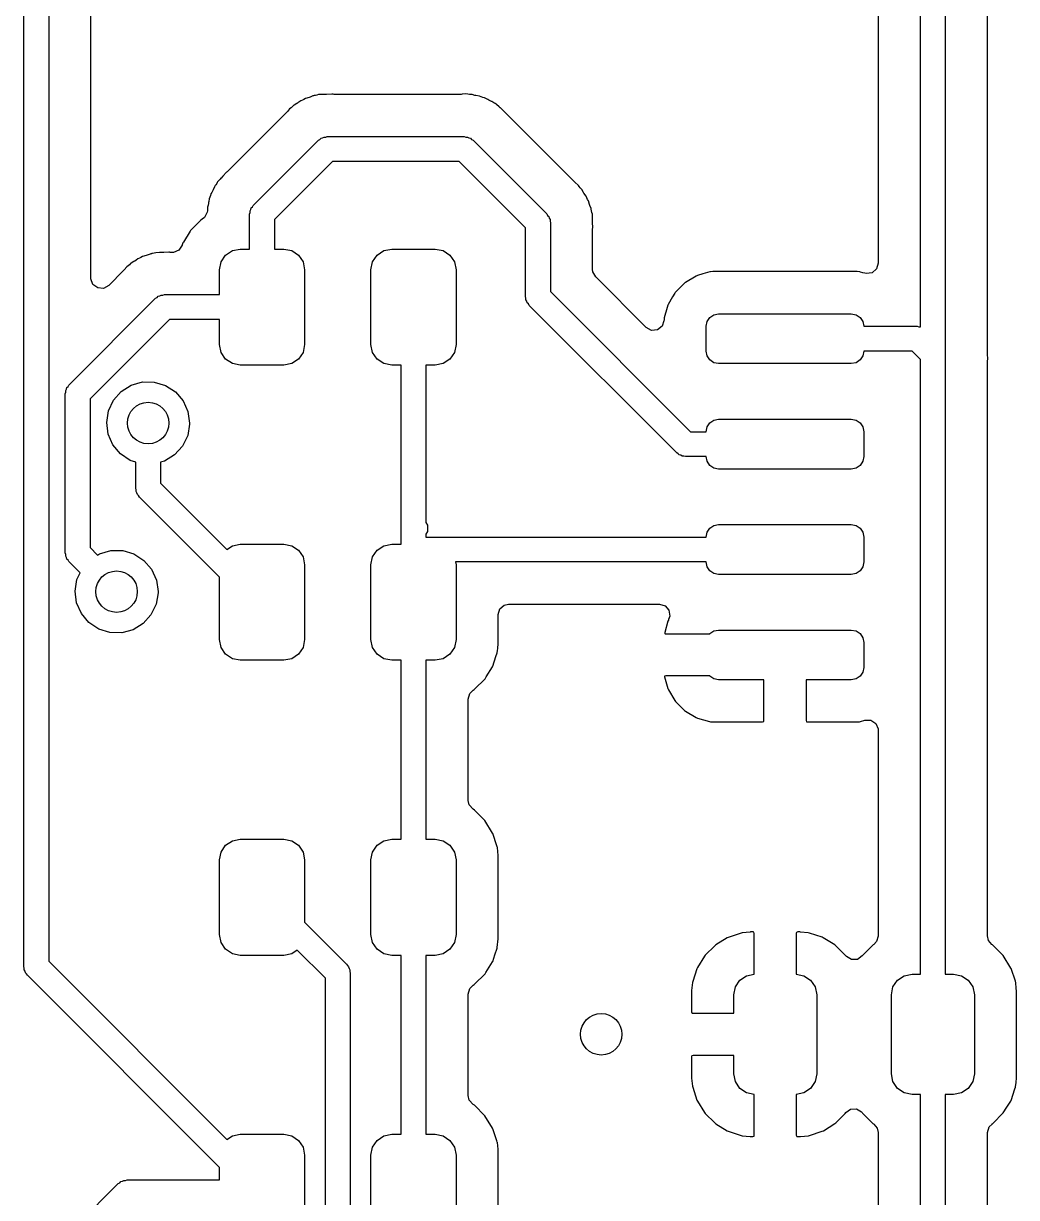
# Model space of a CAD drawing. Extents: x 41 to 172, y -227 to -42.
# Drawn here: x 66.82 to 78.79, y -87.06 to -72.91 of the extents above; entities that cross this region are included whole.
import ezdxf

# ---------------------------------------------------------------- set-up
doc = ezdxf.new("R2010")
doc.units = 0
doc.layers.add('BLACK', color=7, linetype='CONTINUOUS')

msp = doc.modelspace()

# ---------------------------------------------------------------- linework, layer by layer
at = {"layer": 'BLACK', "linetype": 'CONTINUOUS'}
for p, q in [((66.827, -84.2725), (66.827, -64.468)), ((67.127, -64.5302), (67.127, -84.2103)), ((67.6355, -75.9777), (67.6355, -64.793)), ((77.635, -76.5631), (77.635, -69.305)), ((77.935, -69.305), (77.935, -84.365)), ((77.1265, -69.7646), (77.1265, -75.7987)), ((78.4435, -76.8837), (78.4435, -69.7644)), ((70.1652, -73.8404), (70.1296, -73.8663)), ((70.1852, -73.8325), (70.1652, -73.8404)), ((70.2029, -73.8238), (70.1852, -73.8325)), ((70.2214, -73.8129), (70.2029, -73.8238)), ((70.2658, -73.8), (70.2214, -73.8129)), ((70.277, -73.7961), (70.2658, -73.8)), ((70.3126, -73.782), (70.277, -73.7961)), ((70.3199, -73.7791), (70.3126, -73.782)), ((70.3126, -73.782), (70.3126, -73.782)), ((70.3278, -73.7781), (70.3199, -73.7791)), ((70.3342, -73.7773), (70.3278, -73.7781)), ((70.3278, -73.7781), (70.3278, -73.7781)), ((70.3412, -73.7764), (70.3342, -73.7773)), ((70.3606, -73.7724), (70.3412, -73.7764)), ((70.3812, -73.7664), (70.3606, -73.7724)), ((70.4273, -73.765), (70.3812, -73.7664)), ((70.4392, -73.7641), (70.4273, -73.765)), ((70.4396, -73.764), (70.4392, -73.7641)), ((70.4436, -73.7635), (70.4396, -73.764)), ((70.4396, -73.764), (70.4396, -73.764)), ((70.4727, -73.7635), (70.4436, -73.7635)), ((70.4766, -73.7634), (70.4727, -73.7635)), ((70.5395, -73.7615), (70.4766, -73.7634)), ((70.5475, -73.7612), (70.5395, -73.7615)), ((70.5395, -73.7615), (70.5395, -73.7615)), ((70.5552, -73.7629), (70.5475, -73.7612)), ((70.5671, -73.7635), (70.5552, -73.7629)), ((72.099, -73.7635), (70.5671, -73.7635)), ((72.1109, -73.7629), (72.099, -73.7635)), ((72.1568, -73.7586), (72.1109, -73.7629)), ((72.178, -73.7619), (72.1568, -73.7586)), ((72.1977, -73.7635), (72.178, -73.7619)), ((72.2192, -73.7635), (72.1977, -73.7635)), ((72.2297, -73.7662), (72.2192, -73.7635)), ((72.2639, -73.775), (72.2297, -73.7662)), ((72.2756, -73.7774), (72.2639, -73.775)), ((72.3212, -73.7846), (72.2756, -73.7774)), ((72.3409, -73.7931), (72.3212, -73.7846)), ((72.3596, -73.7995), (72.3409, -73.7931)), ((72.3803, -73.8049), (72.3596, -73.7995)), ((72.3873, -73.8087), (72.3803, -73.8049)), ((72.4208, -73.8271), (72.3873, -73.8087)), ((72.3873, -73.8087), (72.3873, -73.8087)), ((72.4315, -73.8323), (72.4208, -73.8271)), ((72.4666, -73.8475), (72.4315, -73.8323)), ((72.4739, -73.8507), (72.4666, -73.8475)), ((72.4666, -73.8475), (72.4666, -73.8475)), ((72.4801, -73.8556), (72.4739, -73.8507)), ((69.9932, -73.9825), (69.2919, -74.6838)), ((70.0012, -73.9738), (69.9932, -73.9825)), ((70.0054, -73.9686), (70.0012, -73.9738)), ((70.0306, -73.9382), (70.0054, -73.9686)), ((70.048, -73.9256), (70.0306, -73.9382)), ((70.063, -73.9127), (70.048, -73.9256)), ((70.0782, -73.8975), (70.063, -73.9127)), ((70.085, -73.8935), (70.0782, -73.8975)), ((70.118, -73.874), (70.085, -73.8935)), ((70.085, -73.8935), (70.085, -73.8935)), ((70.1279, -73.8675), (70.118, -73.874)), ((70.1296, -73.8663), (70.1279, -73.8675)), ((72.4908, -73.8638), (72.4801, -73.8556)), ((72.5073, -73.8747), (72.4908, -73.8638)), ((72.5192, -73.8812), (72.5073, -73.8747)), ((72.5261, -73.885), (72.5192, -73.8812)), ((72.5556, -73.9127), (72.5261, -73.885)), ((72.5598, -73.9166), (72.5556, -73.9127)), ((72.5688, -73.9244), (72.5598, -73.9166)), ((72.5723, -73.9271), (72.5688, -73.9244)), ((72.5929, -73.9476), (72.5723, -73.9271)), ((72.5957, -73.9504), (72.5929, -73.9476)), ((72.63, -73.9825), (72.5957, -73.9504)), ((72.6474, -73.9989), (72.63, -73.9825)), ((72.6517, -74.0056), (72.6474, -73.9989)), ((72.6597, -74.0144), (72.6517, -74.0056)), ((72.6517, -74.0056), (72.6517, -74.0056)), ((73.4645, -74.8192), (72.6597, -74.0144)), ((70.4659, -74.2771), (70.485, -74.272)), ((70.485, -74.272), (72.136, -74.272)), ((72.136, -74.272), (72.1551, -74.2771)), ((69.5934, -75.1014), (70.3789, -74.3159)), ((70.3789, -74.3159), (70.396, -74.3061)), ((70.396, -74.3061), (70.41, -74.2921)), ((70.41, -74.2921), (70.4291, -74.287)), ((70.4291, -74.287), (70.4462, -74.2771)), ((70.4462, -74.2771), (70.4659, -74.2771)), ((72.1551, -74.2771), (72.1748, -74.2771)), ((72.1748, -74.2771), (72.1919, -74.287)), ((72.1919, -74.287), (72.211, -74.2921)), ((72.211, -74.2921), (72.225, -74.3061)), ((72.225, -74.3061), (72.2421, -74.3159)), ((72.2421, -74.3159), (73.1311, -75.2049)), ((69.2764, -74.6961), (69.271, -74.7019)), ((69.2831, -74.6918), (69.2764, -74.6961)), ((69.2919, -74.6838), (69.2831, -74.6918)), ((69.2831, -74.6918), (69.2831, -74.6918)), ((70.5471, -74.572), (69.8495, -75.2696)), ((72.0739, -74.572), (70.5471, -74.572)), ((72.875, -75.3731), (72.0739, -74.572)), ((69.1522, -74.8362), (69.1413, -74.8527)), ((69.1587, -74.8243), (69.1522, -74.8362)), ((69.1625, -74.8174), (69.1587, -74.8243)), ((69.1587, -74.8243), (69.1587, -74.8243)), ((69.1941, -74.7837), (69.1625, -74.8174)), ((69.2019, -74.7747), (69.1941, -74.7837)), ((69.2046, -74.7712), (69.2019, -74.7747)), ((69.2251, -74.7506), (69.2046, -74.7712)), ((69.2279, -74.7478), (69.2251, -74.7506)), ((69.271, -74.7019), (69.2279, -74.7478)), ((69.271, -74.7019), (69.271, -74.7019)), ((73.4732, -74.8272), (73.4645, -74.8192)), ((73.5088, -74.8566), (73.4732, -74.8272)), ((69.0824, -74.9632), (69.077, -74.9839)), ((69.0929, -74.944), (69.0824, -74.9632)), ((69.1046, -74.9227), (69.0929, -74.944)), ((69.1098, -74.912), (69.1046, -74.9227)), ((69.125, -74.8769), (69.1098, -74.912)), ((69.1282, -74.8696), (69.125, -74.8769)), ((69.125, -74.8769), (69.125, -74.8769)), ((69.1336, -74.8626), (69.1282, -74.8696)), ((69.1413, -74.8527), (69.1336, -74.8626)), ((73.5135, -74.8631), (73.5088, -74.8566)), ((73.5214, -74.874), (73.5135, -74.8631)), ((73.5343, -74.889), (73.5214, -74.874)), ((73.5495, -74.9042), (73.5343, -74.889)), ((73.5535, -74.911), (73.5495, -74.9042)), ((73.573, -74.944), (73.5535, -74.911)), ((73.5535, -74.911), (73.5535, -74.911)), ((73.5795, -74.9539), (73.573, -74.944)), ((73.6066, -74.9912), (73.5795, -74.9539)), ((69.0479, -75.0975), (69.041, -75.1243)), ((69.041, -75.1243), (69.041, -75.1458)), ((69.0525, -75.0796), (69.0479, -75.0975)), ((69.0549, -75.0679), (69.0525, -75.0796)), ((69.0569, -75.055), (69.0549, -75.0679)), ((69.0621, -75.0223), (69.0569, -75.055)), ((69.0706, -75.0026), (69.0621, -75.0223)), ((69.077, -74.9839), (69.0706, -75.0026)), ((69.5696, -75.1325), (69.5836, -75.1185)), ((69.5836, -75.1185), (69.5934, -75.1014)), ((73.6145, -75.0112), (73.6066, -74.9912)), ((73.6232, -75.0289), (73.6145, -75.0112)), ((73.6341, -75.0474), (73.6232, -75.0289)), ((73.647, -75.0918), (73.6341, -75.0474)), ((73.6509, -75.103), (73.647, -75.0918)), ((73.665, -75.1386), (73.6509, -75.103)), ((69.0066, -75.2452), (68.9788, -75.2685)), ((69.037, -75.1811), (69.0066, -75.2452)), ((69.0394, -75.1655), (69.037, -75.1811)), ((69.041, -75.1458), (69.0394, -75.1655)), ((69.5495, -75.2075), (69.5546, -75.1884)), ((69.5495, -75.627), (69.5495, -75.2075)), ((69.5546, -75.1687), (69.5645, -75.1516)), ((69.5546, -75.1884), (69.5546, -75.1687)), ((69.5645, -75.1516), (69.5696, -75.1325)), ((73.1311, -75.2049), (73.1409, -75.222)), ((73.1409, -75.222), (73.1549, -75.236)), ((73.1549, -75.236), (73.16, -75.2551)), ((73.16, -75.2551), (73.1699, -75.2722)), ((73.6679, -75.1459), (73.665, -75.1386)), ((73.665, -75.1386), (73.665, -75.1386)), ((73.6703, -75.1655), (73.6679, -75.1459)), ((73.6706, -75.1672), (73.6703, -75.1655)), ((73.6746, -75.1866), (73.6706, -75.1672)), ((73.6806, -75.2072), (73.6746, -75.1866)), ((73.6808, -75.2151), (73.6806, -75.2072)), ((73.682, -75.2533), (73.6808, -75.2151)), ((73.6829, -75.2652), (73.682, -75.2533)), ((73.6835, -75.2696), (73.6829, -75.2652)), ((68.8377, -75.4037), (68.8339, -75.4099)), ((68.9627, -75.2785), (68.8377, -75.4037)), ((68.9788, -75.2685), (68.9627, -75.2785)), ((69.8495, -75.2696), (69.8495, -75.627)), ((72.875, -76.2), (72.875, -75.3731)), ((73.1699, -75.2722), (73.1699, -75.2919)), ((73.1699, -75.2919), (73.175, -75.311)), ((73.175, -75.311), (73.175, -76.1379)), ((73.6835, -75.2987), (73.6835, -75.2696)), ((73.6836, -75.3026), (73.6835, -75.2987)), ((73.6835, -75.3931), (73.6841, -75.3812)), ((73.6835, -75.8751), (73.6835, -75.3931)), ((73.6858, -75.3735), (73.6836, -75.3026)), ((73.6841, -75.3812), (73.6858, -75.3735)), ((68.7509, -75.5444), (68.7449, -75.5543)), ((68.8339, -75.4099), (68.7509, -75.5444)), ((68.8339, -75.4099), (68.8339, -75.4099)), ((68.3492, -75.687), (68.3136, -75.7011)), ((68.3565, -75.6841), (68.3492, -75.687)), ((68.3492, -75.687), (68.3492, -75.687)), ((68.3644, -75.6831), (68.3565, -75.6841)), ((68.3708, -75.6823), (68.3644, -75.6831)), ((68.3644, -75.6831), (68.3644, -75.6831)), ((68.3778, -75.6814), (68.3708, -75.6823)), ((68.3972, -75.6774), (68.3778, -75.6814)), ((68.4178, -75.6714), (68.3972, -75.6774)), ((68.464, -75.67), (68.4178, -75.6714)), ((68.4758, -75.6691), (68.464, -75.67)), ((68.4762, -75.669), (68.4758, -75.6691)), ((68.4802, -75.6685), (68.4762, -75.669)), ((68.4762, -75.669), (68.4762, -75.669)), ((68.5093, -75.6685), (68.4802, -75.6685)), ((68.5132, -75.6684), (68.5093, -75.6685)), ((68.5761, -75.6665), (68.5132, -75.6684)), ((68.5841, -75.6662), (68.5761, -75.6665)), ((68.5761, -75.6665), (68.5761, -75.6665)), ((68.5918, -75.6679), (68.5841, -75.6662)), ((68.6037, -75.6685), (68.5918, -75.6679)), ((68.616, -75.6685), (68.6037, -75.6685)), ((68.6296, -75.6678), (68.616, -75.6685)), ((68.6952, -75.6405), (68.6296, -75.6678)), ((68.7356, -75.5822), (68.6952, -75.6405)), ((68.7376, -75.5763), (68.7356, -75.5822)), ((68.7449, -75.5543), (68.7376, -75.5763)), ((69.2602, -75.7002), (69.3413, -75.646)), ((69.3413, -75.646), (69.437, -75.627)), ((69.437, -75.627), (69.5495, -75.627)), ((69.8495, -75.627), (69.962, -75.627)), ((69.962, -75.627), (70.0577, -75.646)), ((70.0577, -75.646), (70.1388, -75.7002)), ((71.0852, -75.7002), (71.1663, -75.646)), ((71.1663, -75.646), (71.262, -75.627)), ((71.262, -75.627), (71.787, -75.627)), ((71.787, -75.627), (71.8827, -75.646)), ((71.8827, -75.646), (71.9638, -75.7002)), ((68.0846, -75.8306), (68.0673, -75.8432)), ((68.0996, -75.8177), (68.0846, -75.8306)), ((68.1148, -75.8025), (68.0996, -75.8177)), ((68.1216, -75.7985), (68.1148, -75.8025)), ((68.1546, -75.779), (68.1216, -75.7985)), ((68.1216, -75.7985), (68.1216, -75.7985)), ((68.1645, -75.7725), (68.1546, -75.779)), ((68.181, -75.7605), (68.1645, -75.7725)), ((68.2019, -75.7454), (68.181, -75.7605)), ((68.2218, -75.7375), (68.2019, -75.7454)), ((68.2395, -75.7288), (68.2218, -75.7375)), ((68.258, -75.7179), (68.2395, -75.7288)), ((68.3024, -75.705), (68.258, -75.7179)), ((68.3136, -75.7011), (68.3024, -75.705)), ((69.187, -75.877), (69.206, -75.7813)), ((69.206, -75.7813), (69.2602, -75.7002)), ((70.1388, -75.7002), (70.193, -75.7813)), ((70.193, -75.7813), (70.212, -75.877)), ((71.012, -75.877), (71.031, -75.7813)), ((71.031, -75.7813), (71.0852, -75.7002)), ((71.9638, -75.7002), (72.018, -75.7813)), ((72.018, -75.7813), (72.037, -75.877)), ((77.1265, -75.7987), (77.1065, -75.8669)), ((68.0298, -75.8875), (67.8506, -76.0668)), ((68.0378, -75.8788), (68.0298, -75.8875)), ((68.0673, -75.8432), (68.0378, -75.8788)), ((69.187, -76.177), (69.187, -75.877)), ((70.212, -75.877), (70.212, -76.777)), ((71.012, -76.777), (71.012, -75.877)), ((72.037, -75.877), (72.037, -76.777)), ((73.6864, -75.9018), (73.6835, -75.8751)), ((73.7204, -75.9641), (73.6864, -75.9018)), ((74.3287, -76.5725), (73.7204, -75.9641)), ((74.9316, -75.9529), (74.802, -76.0295)), ((74.9384, -75.9489), (74.9316, -75.9529)), ((74.9316, -75.9529), (74.9316, -75.9529)), ((74.946, -75.9466), (74.9384, -75.9489)), ((75.0128, -75.9272), (74.946, -75.9466)), ((74.946, -75.9466), (74.946, -75.9466)), ((75.0982, -75.9024), (75.0128, -75.9272)), ((75.1046, -75.9019), (75.0982, -75.9024)), ((75.133, -75.8997), (75.1046, -75.9019)), ((75.1046, -75.9019), (75.1046, -75.9019)), ((75.1355, -75.8995), (75.133, -75.8997)), ((75.133, -75.8997), (75.133, -75.8997)), ((76.8685, -75.8995), (75.1355, -75.8995)), ((76.8709, -75.8997), (76.8685, -75.8995)), ((76.871, -75.8997), (76.8709, -75.8997)), ((76.8994, -75.9019), (76.871, -75.8997)), ((76.9058, -75.9024), (76.8994, -75.9019)), ((76.8994, -75.9019), (76.8994, -75.9019)), ((76.912, -75.9042), (76.9058, -75.9024)), ((76.9425, -75.9131), (76.912, -75.9042)), ((76.912, -75.9042), (76.912, -75.9042)), ((76.9653, -75.9197), (76.9425, -75.9131)), ((76.9826, -75.9235), (76.9653, -75.9197)), ((77.0528, -75.9133), (76.9826, -75.9235)), ((77.1065, -75.8669), (77.0528, -75.9133)), ((67.6358, -75.9867), (67.6355, -75.9777)), ((67.6606, -76.0532), (67.6358, -75.9867)), ((67.7174, -76.0957), (67.6606, -76.0532)), ((67.7883, -76.1008), (67.7174, -76.0957)), ((67.8506, -76.0668), (67.7883, -76.1008)), ((74.7952, -76.0335), (74.6775, -76.1512)), ((74.802, -76.0295), (74.7952, -76.0335)), ((74.802, -76.0295), (74.802, -76.0295)), ((67.3704, -77.2661), (68.4155, -76.2209)), ((68.4155, -76.2209), (68.4326, -76.2111)), ((68.4326, -76.2111), (68.4466, -76.1971)), ((68.4466, -76.1971), (68.4657, -76.192)), ((68.4657, -76.192), (68.4828, -76.1821)), ((68.4828, -76.1821), (68.5025, -76.1821)), ((68.5025, -76.1821), (68.5216, -76.177)), ((68.5216, -76.177), (69.187, -76.177)), ((72.8801, -76.2191), (72.875, -76.2)), ((72.8801, -76.2388), (72.8801, -76.2191)), ((72.89, -76.2559), (72.8801, -76.2388)), ((72.8951, -76.275), (72.89, -76.2559)), ((73.175, -76.1379), (74.8651, -77.828)), ((74.6473, -76.2024), (74.5929, -76.2944)), ((74.6735, -76.158), (74.6473, -76.2024)), ((74.6775, -76.1512), (74.6735, -76.158)), ((74.6735, -76.158), (74.6735, -76.158)), ((72.9091, -76.289), (72.8951, -76.275)), ((72.9189, -76.3061), (72.9091, -76.289)), ((74.6969, -78.0841), (72.9189, -76.3061)), ((74.5815, -76.3336), (74.5464, -76.4542)), ((74.5906, -76.302), (74.5815, -76.3336)), ((74.5929, -76.2944), (74.5906, -76.302)), ((74.5906, -76.302), (74.5906, -76.302)), ((68.5837, -76.477), (67.6265, -77.4343)), ((69.187, -76.477), (68.5837, -76.477)), ((69.187, -76.777), (69.187, -76.477)), ((74.5427, -76.4914), (74.5211, -76.5556)), ((74.5435, -76.4915), (74.5427, -76.4914)), ((74.5441, -76.4844), (74.5435, -76.4915)), ((74.5459, -76.4606), (74.5441, -76.4844)), ((74.5464, -76.4542), (74.5459, -76.4606)), ((74.5459, -76.4606), (74.5459, -76.4606)), ((75.052, -76.558), (75.0634, -76.5006)), ((75.0634, -76.5006), (75.0959, -76.4519)), ((75.0959, -76.4519), (75.1446, -76.4194)), ((75.1446, -76.4194), (75.202, -76.408)), ((75.202, -76.408), (76.802, -76.408)), ((76.802, -76.408), (76.8594, -76.4194)), ((76.8594, -76.4194), (76.9081, -76.4519)), ((76.9081, -76.4519), (76.9406, -76.5006)), ((76.9406, -76.5006), (76.952, -76.558)), ((74.395, -76.6073), (74.3287, -76.5725)), ((74.4656, -76.5999), (74.395, -76.6073)), ((74.5211, -76.5556), (74.4656, -76.5999)), ((75.052, -76.858), (75.052, -76.558)), ((76.952, -76.558), (77.597, -76.558)), ((77.597, -76.558), (77.6161, -76.5631)), ((77.6161, -76.5631), (77.635, -76.5631)), ((69.206, -76.8727), (69.187, -76.777)), ((70.212, -76.777), (70.193, -76.8727)), ((71.031, -76.8727), (71.012, -76.777)), ((72.037, -76.777), (72.018, -76.8727)), ((69.2602, -76.9538), (69.206, -76.8727)), ((69.3413, -77.008), (69.2602, -76.9538)), ((70.1388, -76.9538), (70.0577, -77.008)), ((70.193, -76.8727), (70.1388, -76.9538)), ((71.0852, -76.9538), (71.031, -76.8727)), ((71.1663, -77.008), (71.0852, -76.9538)), ((71.9638, -76.9538), (71.8827, -77.008)), ((72.018, -76.8727), (71.9638, -76.9538)), ((75.0634, -76.9154), (75.052, -76.858)), ((75.0959, -76.9641), (75.0634, -76.9154)), ((76.9406, -76.9154), (76.9081, -76.9641)), ((76.952, -76.858), (76.9406, -76.9154)), ((77.5349, -76.858), (76.952, -76.858)), ((77.635, -76.9581), (77.5349, -76.858)), ((77.635, -84.365), (77.635, -76.9581)), ((78.4436, -76.8876), (78.4435, -76.8837)), ((78.4458, -76.9585), (78.4436, -76.8876)), ((78.4441, -76.9662), (78.4458, -76.9585)), ((69.437, -77.027), (69.3413, -77.008)), ((69.962, -77.027), (69.437, -77.027)), ((70.0577, -77.008), (69.962, -77.027)), ((71.262, -77.027), (71.1663, -77.008)), ((71.3745, -77.027), (71.262, -77.027)), ((71.3745, -79.183), (71.3745, -77.027)), ((71.787, -77.027), (71.6745, -77.027)), ((71.6745, -77.027), (71.6745, -78.9233)), ((71.8827, -77.008), (71.787, -77.027)), ((75.1446, -76.9966), (75.0959, -76.9641)), ((75.202, -77.008), (75.1446, -76.9966)), ((76.802, -77.008), (75.202, -77.008)), ((76.8594, -76.9966), (76.802, -77.008)), ((76.9081, -76.9641), (76.8594, -76.9966)), ((78.4435, -76.9781), (78.4441, -76.9662)), ((78.4435, -83.9054), (78.4435, -76.9781)), ((78.4441, -76.9662), (78.4441, -76.9662)), ((68.1218, -77.2676), (68.2581, -77.2286)), ((68.2581, -77.2286), (68.3999, -77.2295)), ((68.3999, -77.2295), (68.5357, -77.2701)), ((67.3265, -77.3721), (67.3316, -77.353)), ((67.3265, -79.2875), (67.3265, -77.3721)), ((67.3316, -77.3333), (67.3415, -77.3162)), ((67.3316, -77.353), (67.3316, -77.3333)), ((67.3415, -77.3162), (67.3466, -77.2971)), ((67.3466, -77.2971), (67.3605, -77.2832)), ((67.3605, -77.2832), (67.3704, -77.2661)), ((67.9081, -77.4495), (68.0019, -77.3432)), ((68.0019, -77.3432), (68.1218, -77.2676)), ((68.5357, -77.2701), (68.6547, -77.3472)), ((68.6547, -77.3472), (68.7472, -77.4546)), ((67.6265, -77.4343), (67.6265, -79.2254)), ((67.8478, -77.5778), (67.9081, -77.4495)), ((68.7472, -77.4546), (68.8059, -77.5837)), ((67.826, -77.7179), (67.8478, -77.5778)), ((68.8059, -77.5837), (68.826, -77.724)), ((67.8444, -77.8585), (67.826, -77.7179)), ((68.8259, -77.7362), (68.8023, -77.876)), ((68.826, -77.724), (68.8259, -77.7362)), ((75.052, -77.828), (75.0634, -77.7706)), ((75.0634, -77.7706), (75.0959, -77.7219)), ((75.0959, -77.7219), (75.1446, -77.6894)), ((75.1446, -77.6894), (75.202, -77.678)), ((75.202, -77.678), (76.802, -77.678)), ((76.802, -77.678), (76.8594, -77.6894)), ((76.8594, -77.6894), (76.9081, -77.7219)), ((76.9081, -77.7219), (76.9406, -77.7706)), ((76.9406, -77.7706), (76.952, -77.828)), ((67.9015, -77.9882), (67.8444, -77.8585)), ((68.8023, -77.876), (68.7405, -78.0036)), ((74.8651, -77.828), (75.052, -77.828)), ((76.952, -77.828), (76.952, -78.128)), ((67.9927, -78.0967), (67.9015, -77.9882)), ((68.7405, -78.0036), (68.6454, -78.1087)), ((74.714, -78.0939), (74.6969, -78.0841)), ((74.728, -78.1079), (74.714, -78.0939)), ((68.1107, -78.1753), (67.9927, -78.0967)), ((68.176, -78.1957), (68.1107, -78.1753)), ((68.176, -78.5095), (68.176, -78.1957)), ((68.5246, -78.1829), (68.476, -78.1961)), ((68.476, -78.1961), (68.476, -78.4474)), ((68.6454, -78.1087), (68.5246, -78.1829)), ((74.7471, -78.113), (74.728, -78.1079)), ((74.7642, -78.1229), (74.7471, -78.113)), ((74.7839, -78.1229), (74.7642, -78.1229)), ((74.803, -78.128), (74.7839, -78.1229)), ((75.052, -78.128), (74.803, -78.128)), ((75.0634, -78.1854), (75.052, -78.128)), ((75.0959, -78.2341), (75.0634, -78.1854)), ((75.1446, -78.2666), (75.0959, -78.2341)), ((76.9081, -78.2341), (76.8594, -78.2666)), ((76.9406, -78.1854), (76.9081, -78.2341)), ((76.952, -78.128), (76.9406, -78.1854)), ((75.202, -78.278), (75.1446, -78.2666)), ((76.802, -78.278), (75.202, -78.278)), ((76.8594, -78.2666), (76.802, -78.278)), ((68.1811, -78.5286), (68.176, -78.5095)), ((68.476, -78.4474), (69.275, -79.2464)), ((68.1811, -78.5483), (68.1811, -78.5286)), ((68.191, -78.5654), (68.1811, -78.5483)), ((68.1961, -78.5845), (68.191, -78.5654)), ((68.2101, -78.5985), (68.1961, -78.5845)), ((68.2199, -78.6156), (68.2101, -78.5985)), ((69.187, -79.5826), (68.2199, -78.6156)), ((71.6745, -78.9233), (71.6929, -78.9552)), ((71.6929, -79.0328), (71.6745, -79.0647)), ((71.6745, -79.0647), (71.6745, -79.098)), ((71.6929, -78.9552), (71.6929, -79.0328)), ((75.052, -79.098), (75.0634, -79.0406)), ((75.0634, -79.0406), (75.0959, -78.9919)), ((75.0959, -78.9919), (75.1446, -78.9594)), ((75.1446, -78.9594), (75.202, -78.948)), ((75.202, -78.948), (76.802, -78.948)), ((76.802, -78.948), (76.8594, -78.9594)), ((76.8594, -78.9594), (76.9081, -78.9919)), ((76.9081, -78.9919), (76.9406, -79.0406)), ((76.9406, -79.0406), (76.952, -79.098)), ((67.6265, -79.2254), (67.7162, -79.3151)), ((69.275, -79.2464), (69.3413, -79.202)), ((69.3413, -79.202), (69.437, -79.183)), ((69.437, -79.183), (69.962, -79.183)), ((69.962, -79.183), (70.0577, -79.202)), ((70.0577, -79.202), (70.1388, -79.2562)), ((71.0852, -79.2562), (71.1663, -79.202)), ((71.1663, -79.202), (71.262, -79.183)), ((71.262, -79.183), (71.3745, -79.183)), ((71.6745, -79.098), (75.052, -79.098)), ((76.952, -79.098), (76.952, -79.398)), ((67.3316, -79.3066), (67.3265, -79.2875)), ((67.3316, -79.3263), (67.3316, -79.3066)), ((67.3415, -79.3434), (67.3316, -79.3263)), ((67.3466, -79.3625), (67.3415, -79.3434)), ((67.3605, -79.3765), (67.3466, -79.3625)), ((67.7162, -79.3151), (67.7408, -79.2996)), ((67.7408, -79.2996), (67.8771, -79.2606)), ((67.8771, -79.2606), (68.0189, -79.2615)), ((68.0189, -79.2615), (68.1547, -79.3021)), ((68.1547, -79.3021), (68.2737, -79.3792)), ((70.1388, -79.2562), (70.193, -79.3373)), ((70.193, -79.3373), (70.212, -79.433)), ((71.012, -79.433), (71.031, -79.3373)), ((71.031, -79.3373), (71.0852, -79.2562)), ((67.3704, -79.3936), (67.3605, -79.3765)), ((67.5051, -79.5283), (67.3704, -79.3936)), ((68.2737, -79.3792), (68.3662, -79.4866)), ((68.3662, -79.4866), (68.4249, -79.6157)), ((70.212, -79.433), (70.212, -80.333)), ((71.012, -80.333), (71.012, -79.433)), ((75.052, -79.398), (72.03, -79.398)), ((72.03, -79.398), (72.037, -79.433)), ((72.037, -79.433), (72.037, -80.333)), ((75.0634, -79.4554), (75.052, -79.398)), ((75.0959, -79.5041), (75.0634, -79.4554)), ((75.1446, -79.5366), (75.0959, -79.5041)), ((76.9081, -79.5041), (76.8594, -79.5366)), ((76.9406, -79.4554), (76.9081, -79.5041)), ((76.952, -79.398), (76.9406, -79.4554)), ((67.445, -79.7499), (67.4668, -79.6098)), ((67.4668, -79.6098), (67.5051, -79.5283)), ((68.4249, -79.6157), (68.445, -79.756)), ((69.187, -80.333), (69.187, -79.5826)), ((75.202, -79.548), (75.1446, -79.5366)), ((76.802, -79.548), (75.202, -79.548)), ((76.8594, -79.5366), (76.802, -79.548)), ((67.4634, -79.8905), (67.445, -79.7499)), ((68.4449, -79.7682), (68.4213, -79.908)), ((68.445, -79.756), (68.4449, -79.7682)), ((67.5205, -80.0202), (67.4634, -79.8905)), ((68.4213, -79.908), (68.3595, -80.0356)), ((72.5655, -79.9644), (72.6192, -79.9179)), ((72.6192, -79.9179), (72.6715, -79.9065)), ((72.6715, -79.9065), (74.4896, -79.9065)), ((74.4896, -79.9065), (74.5577, -79.9265)), ((74.5577, -79.9265), (74.6042, -79.9802)), ((67.6117, -80.1287), (67.5205, -80.0202)), ((68.3595, -80.0356), (68.2644, -80.1407)), ((72.5455, -80.0325), (72.5655, -79.9644)), ((72.5455, -80.3834), (72.5455, -80.0325)), ((74.6143, -80.0504), (74.6002, -80.0904)), ((74.6042, -79.9802), (74.6143, -80.0504)), ((67.7297, -80.2073), (67.6117, -80.1287)), ((67.8651, -80.2496), (67.7297, -80.2073)), ((68.1436, -80.2149), (68.0068, -80.2522)), ((68.2644, -80.1407), (68.1436, -80.2149)), ((74.5911, -80.1122), (74.5521, -80.2466)), ((74.5974, -80.0978), (74.5911, -80.1122)), ((74.598, -80.0966), (74.5974, -80.0978)), ((74.5988, -80.0944), (74.598, -80.0966)), ((74.6005, -80.0905), (74.5988, -80.0944)), ((74.6002, -80.0904), (74.6005, -80.0905)), ((75.1446, -80.2294), (75.202, -80.218)), ((75.202, -80.218), (76.802, -80.218)), ((76.802, -80.218), (76.8594, -80.2294)), ((68.0068, -80.2522), (67.8651, -80.2496)), ((69.206, -80.4287), (69.187, -80.333)), ((70.212, -80.333), (70.193, -80.4287)), ((71.031, -80.4287), (71.012, -80.333)), ((72.037, -80.333), (72.018, -80.4287)), ((74.5521, -80.2466), (74.5521, -80.2607)), ((74.5521, -80.2607), (74.5594, -80.264)), ((74.5594, -80.264), (75.0946, -80.264)), ((75.0946, -80.264), (75.0959, -80.2619)), ((75.0959, -80.2619), (75.1446, -80.2294)), ((76.8594, -80.2294), (76.9081, -80.2619)), ((76.9081, -80.2619), (76.9406, -80.3106)), ((76.9406, -80.3106), (76.952, -80.368)), ((69.2602, -80.5098), (69.206, -80.4287)), ((70.193, -80.4287), (70.1388, -80.5098)), ((71.0852, -80.5098), (71.031, -80.4287)), ((72.018, -80.4287), (71.9638, -80.5098)), ((72.5188, -80.5362), (72.5326, -80.4944)), ((72.5326, -80.4944), (72.5348, -80.4879)), ((72.5326, -80.4944), (72.5326, -80.4944)), ((72.5348, -80.4879), (72.5368, -80.4683)), ((72.5368, -80.4683), (72.5402, -80.4355)), ((72.5402, -80.4355), (72.5455, -80.3834)), ((76.952, -80.368), (76.952, -80.668)), ((69.3413, -80.564), (69.2602, -80.5098)), ((69.437, -80.583), (69.3413, -80.564)), ((69.962, -80.583), (69.437, -80.583)), ((70.0577, -80.564), (69.962, -80.583)), ((70.1388, -80.5098), (70.0577, -80.564)), ((71.1663, -80.564), (71.0852, -80.5098)), ((71.262, -80.583), (71.1663, -80.564)), ((71.3745, -80.583), (71.262, -80.583)), ((71.3745, -82.739), (71.3745, -80.583)), ((71.787, -80.583), (71.6745, -80.583)), ((71.6745, -80.583), (71.6745, -82.739)), ((71.8827, -80.564), (71.787, -80.583)), ((71.9638, -80.5098), (71.8827, -80.564)), ((72.4791, -80.6557), (72.5188, -80.5362)), ((72.3906, -80.7993), (72.4001, -80.7839)), ((72.4001, -80.7839), (72.4753, -80.662)), ((72.4753, -80.662), (72.4791, -80.6557)), ((72.4753, -80.662), (72.4753, -80.662)), ((74.5516, -80.776), (74.5505, -80.7839)), ((74.5505, -80.7839), (74.5911, -80.9238)), ((74.5651, -80.772), (74.5516, -80.776)), ((75.0946, -80.772), (74.5651, -80.772)), ((75.0959, -80.7741), (75.0946, -80.772)), ((75.1446, -80.8066), (75.0959, -80.7741)), ((76.9081, -80.7741), (76.8594, -80.8066)), ((76.9406, -80.7254), (76.9081, -80.7741)), ((76.952, -80.668), (76.9406, -80.7254)), ((72.2613, -80.9315), (72.3863, -80.8063)), ((72.3863, -80.8063), (72.3906, -80.7993)), ((74.5911, -80.9238), (74.5974, -80.9382)), ((75.202, -80.818), (75.1446, -80.8066)), ((75.748, -80.818), (75.202, -80.818)), ((75.748, -81.3125), (75.748, -80.818)), ((76.802, -80.818), (76.256, -80.818)), ((76.256, -80.818), (76.256, -81.3079)), ((76.8594, -80.8066), (76.802, -80.818)), ((72.183, -81.0502), (72.203, -80.982)), ((72.183, -82.2717), (72.183, -81.0502)), ((72.203, -80.982), (72.2427, -80.943)), ((72.2427, -80.943), (72.2551, -80.9353)), ((72.2551, -80.9353), (72.2613, -80.9315)), ((72.2551, -80.9353), (72.2551, -80.9353)), ((74.5974, -80.9382), (74.6739, -81.0677)), ((74.6739, -81.0677), (74.6836, -81.0801)), ((74.6836, -81.0801), (74.7899, -81.1864)), ((74.7899, -81.1864), (74.8023, -81.1961)), ((74.8023, -81.1961), (74.9318, -81.2726)), ((74.9318, -81.2726), (74.9462, -81.2789)), ((74.9462, -81.2789), (75.0921, -81.3213)), ((75.0921, -81.3213), (75.1047, -81.3236)), ((75.1047, -81.3236), (75.1331, -81.3258)), ((75.1331, -81.3258), (75.138, -81.326)), ((75.138, -81.326), (75.7299, -81.326)), ((75.7299, -81.326), (75.7451, -81.3215)), ((75.7451, -81.3215), (75.7463, -81.3201)), ((75.7463, -81.3201), (75.748, -81.3125)), ((76.256, -81.3079), (76.2605, -81.3231)), ((76.2605, -81.3231), (76.2619, -81.3243)), ((76.2619, -81.3243), (76.2695, -81.326)), ((76.2695, -81.326), (76.866, -81.326)), ((76.866, -81.326), (76.8709, -81.3258)), ((76.8709, -81.3258), (76.8993, -81.3236)), ((76.8993, -81.3236), (76.9119, -81.3213)), ((76.9119, -81.3213), (76.9653, -81.3058)), ((76.9653, -81.3058), (77.0363, -81.306)), ((77.0363, -81.306), (77.096, -81.3445)), ((77.096, -81.3445), (77.1253, -81.4092)), ((77.1253, -81.4092), (77.1265, -81.4267)), ((77.1265, -81.4267), (77.1265, -83.9056)), ((72.1954, -82.3262), (72.183, -82.2717)), ((72.2429, -82.379), (72.1954, -82.3262)), ((72.2603, -82.3897), (72.2429, -82.379)), ((72.3855, -82.5147), (72.2603, -82.3897)), ((72.4785, -82.6651), (72.3855, -82.5147)), ((69.2602, -82.8122), (69.3413, -82.758)), ((69.3413, -82.758), (69.437, -82.739)), ((69.437, -82.739), (69.962, -82.739)), ((69.962, -82.739), (70.0577, -82.758)), ((70.0577, -82.758), (70.1388, -82.8122)), ((71.0852, -82.8122), (71.1663, -82.758)), ((71.1663, -82.758), (71.262, -82.739)), ((71.262, -82.739), (71.3745, -82.739)), ((71.6745, -82.739), (71.787, -82.739)), ((71.787, -82.739), (71.8827, -82.758)), ((71.8827, -82.758), (71.9638, -82.8122)), ((72.4809, -82.672), (72.4785, -82.6651)), ((72.5304, -82.8205), (72.4809, -82.672)), ((69.187, -82.989), (69.206, -82.8933)), ((69.206, -82.8933), (69.2602, -82.8122)), ((70.1388, -82.8122), (70.193, -82.8933)), ((70.193, -82.8933), (70.212, -82.989)), ((71.012, -82.989), (71.031, -82.8933)), ((71.031, -82.8933), (71.0852, -82.8122)), ((71.9638, -82.8122), (72.018, -82.8933)), ((72.018, -82.8933), (72.037, -82.989)), ((72.5345, -82.8328), (72.5304, -82.8205)), ((72.5352, -82.8397), (72.5345, -82.8328)), ((72.5452, -82.9353), (72.5352, -82.8397)), ((72.5352, -82.8397), (72.5352, -82.8397)), ((69.187, -83.889), (69.187, -82.989)), ((70.212, -82.989), (70.212, -83.7394)), ((71.012, -83.889), (71.012, -82.989)), ((72.037, -82.989), (72.037, -83.889)), ((72.5455, -82.9386), (72.5452, -82.9353)), ((72.5455, -83.9394), (72.5455, -82.9386)), ((70.212, -83.7394), (70.7181, -84.2454)), ((69.206, -83.9847), (69.187, -83.889)), ((71.031, -83.9847), (71.012, -83.889)), ((72.037, -83.889), (72.018, -83.9847)), ((75.4724, -83.8701), (75.3182, -83.9216)), ((75.4858, -83.8673), (75.4724, -83.8701)), ((75.5814, -83.8573), (75.4858, -83.8673)), ((75.5879, -83.857), (75.5814, -83.8573)), ((75.6175, -83.857), (75.5879, -83.857)), ((75.6251, -83.8587), (75.6175, -83.857)), ((75.6265, -83.8599), (75.6251, -83.8587)), ((75.631, -83.8751), (75.6265, -83.8599)), ((75.631, -84.3658), (75.631, -83.8751)), ((76.1407, -83.8629), (76.139, -83.8705)), ((76.139, -83.8705), (76.139, -84.3658)), ((76.1419, -83.8615), (76.1407, -83.8629)), ((76.1571, -83.857), (76.1419, -83.8615)), ((76.1821, -83.857), (76.1571, -83.857)), ((76.1886, -83.8573), (76.1821, -83.857)), ((76.2829, -83.867), (76.1886, -83.8573)), ((76.2963, -83.8699), (76.2829, -83.867)), ((76.4506, -83.921), (76.2963, -83.8699)), ((69.2602, -84.0658), (69.206, -83.9847)), ((71.0852, -84.0658), (71.031, -83.9847)), ((72.018, -83.9847), (71.9638, -84.0658)), ((72.5348, -84.0439), (72.5385, -84.0081)), ((72.5385, -84.0081), (72.5418, -83.9758)), ((72.5418, -83.9758), (72.5455, -83.9394)), ((75.1558, -84.0221), (75.0413, -84.1368)), ((75.1672, -84.0131), (75.1558, -84.0221)), ((75.305, -83.9278), (75.1672, -84.0131)), ((75.3182, -83.9216), (75.305, -83.9278)), ((76.4638, -83.9272), (76.4506, -83.921)), ((76.6018, -84.0122), (76.4638, -83.9272)), ((76.6132, -84.0213), (76.6018, -84.0122)), ((76.7279, -84.1358), (76.6132, -84.0213)), ((77.0607, -84.0165), (76.9357, -84.1417)), ((77.0669, -84.0127), (77.0607, -84.0165)), ((77.0726, -84.0081), (77.0669, -84.0127)), ((77.1065, -83.9737), (77.0721, -84.0075)), ((77.0721, -84.0075), (77.0726, -84.0081)), ((77.1265, -83.9056), (77.1065, -83.9737)), ((78.4559, -83.9599), (78.4435, -83.9054)), ((78.4974, -84.006), (78.4559, -83.9599)), ((78.4963, -84.0073), (78.4974, -84.006)), ((78.5021, -84.0119), (78.4963, -84.0073)), ((78.5083, -84.0157), (78.5021, -84.0119)), ((78.6335, -84.1407), (78.5083, -84.0157)), ((69.3413, -84.12), (69.2602, -84.0658)), ((69.437, -84.139), (69.3413, -84.12)), ((69.962, -84.139), (69.437, -84.139)), ((70.0577, -84.12), (69.962, -84.139)), ((70.124, -84.0756), (70.0577, -84.12)), ((70.462, -84.4136), (70.124, -84.0756)), ((71.1663, -84.12), (71.0852, -84.0658)), ((71.262, -84.139), (71.1663, -84.12)), ((71.3745, -84.139), (71.262, -84.139)), ((71.3745, -86.295), (71.3745, -84.139)), ((71.787, -84.139), (71.6745, -84.139)), ((71.6745, -84.139), (71.6745, -86.295)), ((71.8827, -84.12), (71.787, -84.139)), ((71.9638, -84.0658), (71.8827, -84.12)), ((72.4791, -84.2117), (72.5056, -84.132)), ((72.5056, -84.132), (72.5326, -84.0504)), ((72.5326, -84.0504), (72.5348, -84.0439)), ((72.5326, -84.0504), (72.5326, -84.0504)), ((75.0322, -84.1482), (74.9472, -84.2862)), ((75.0413, -84.1368), (75.0322, -84.1482)), ((76.7359, -84.1459), (76.7279, -84.1358)), ((76.7433, -84.1544), (76.7359, -84.1459)), ((76.8047, -84.1901), (76.7433, -84.1544)), ((76.9329, -84.1462), (76.8756, -84.1868)), ((76.9357, -84.1417), (76.9329, -84.1462)), ((78.7266, -84.2911), (78.6335, -84.1407)), ((66.8321, -84.2916), (66.827, -84.2725)), ((66.8321, -84.3113), (66.8321, -84.2916)), ((66.842, -84.3284), (66.8321, -84.3113)), ((67.127, -84.2103), (69.275, -86.3584)), ((70.7181, -84.2454), (70.7279, -84.2625)), ((70.7279, -84.2625), (70.7419, -84.2765)), ((70.7419, -84.2765), (70.747, -84.2956)), ((70.747, -84.2956), (70.7569, -84.3127)), ((70.7569, -84.3127), (70.7569, -84.3324)), ((72.3962, -84.3462), (72.4753, -84.218)), ((72.4753, -84.218), (72.4791, -84.2117)), ((72.4753, -84.218), (72.4753, -84.218)), ((74.941, -84.2994), (74.8899, -84.4537)), ((74.9472, -84.2862), (74.941, -84.2994)), ((76.8756, -84.1868), (76.8047, -84.1901)), ((78.7289, -84.298), (78.7266, -84.2911)), ((78.7797, -84.4503), (78.7289, -84.298)), ((66.8471, -84.3475), (66.842, -84.3284)), ((66.861, -84.3614), (66.8471, -84.3475)), ((66.8709, -84.3785), (66.861, -84.3614)), ((69.187, -86.6946), (66.8709, -84.3785)), ((70.462, -87.5807), (70.462, -84.4136)), ((70.7569, -84.3324), (70.762, -84.3515)), ((70.762, -84.3515), (70.762, -87.6428)), ((72.2613, -84.4875), (72.3863, -84.3623)), ((72.3863, -84.3623), (72.3962, -84.3462)), ((74.8899, -84.4537), (74.887, -84.4671)), ((75.404, -84.5193), (75.4582, -84.4382)), ((75.4582, -84.4382), (75.5393, -84.384)), ((75.5393, -84.384), (75.631, -84.3658)), ((76.139, -84.3658), (76.2307, -84.384)), ((76.2307, -84.384), (76.3118, -84.4382)), ((76.3118, -84.4382), (76.366, -84.5193)), ((77.304, -84.5193), (77.3582, -84.4382)), ((77.3582, -84.4382), (77.4393, -84.384)), ((77.4393, -84.384), (77.535, -84.365)), ((77.535, -84.365), (77.635, -84.365)), ((77.935, -84.365), (78.035, -84.365)), ((78.035, -84.365), (78.1307, -84.384)), ((78.1307, -84.384), (78.2118, -84.4382)), ((78.2118, -84.4382), (78.266, -84.5193)), ((78.7825, -84.4588), (78.7797, -84.4503)), ((78.7832, -84.4657), (78.7825, -84.4588)), ((72.183, -84.6062), (72.203, -84.538)), ((72.203, -84.538), (72.2427, -84.499)), ((72.2427, -84.499), (72.2551, -84.4913)), ((72.2551, -84.4913), (72.2613, -84.4875)), ((72.2551, -84.4913), (72.2551, -84.4913)), ((74.8773, -84.5614), (74.877, -84.5679)), ((74.877, -84.5679), (74.877, -84.8179)), ((74.887, -84.4671), (74.8773, -84.5614)), ((75.385, -84.615), (75.404, -84.5193)), ((76.366, -84.5193), (76.385, -84.615)), ((77.285, -84.615), (77.304, -84.5193)), ((78.266, -84.5193), (78.285, -84.615)), ((78.7907, -84.538), (78.7832, -84.4657)), ((78.7832, -84.4657), (78.7832, -84.4657)), ((78.7935, -84.5646), (78.7907, -84.538)), ((78.7935, -85.6154), (78.7935, -84.5646)), ((72.183, -85.8277), (72.183, -84.6062)), ((75.385, -84.836), (75.385, -84.615)), ((76.385, -84.615), (76.385, -85.565)), ((77.285, -85.565), (77.285, -84.615)), ((78.285, -84.615), (78.285, -85.565)), ((74.877, -84.8179), (74.8815, -84.8331)), ((74.8815, -84.8331), (74.8829, -84.8343)), ((74.8829, -84.8343), (74.8905, -84.836)), ((74.8905, -84.836), (75.385, -84.836)), ((74.8787, -85.3499), (74.877, -85.3575)), ((74.877, -85.3575), (74.877, -85.6121)), ((74.8799, -85.3485), (74.8787, -85.3499)), ((74.8951, -85.344), (74.8799, -85.3485)), ((75.385, -85.344), (74.8951, -85.344)), ((75.385, -85.565), (75.385, -85.344)), ((75.404, -85.6607), (75.385, -85.565)), ((76.385, -85.565), (76.366, -85.6607)), ((77.304, -85.6607), (77.285, -85.565)), ((78.285, -85.565), (78.266, -85.6607)), ((74.877, -85.6121), (74.8773, -85.6186)), ((74.8773, -85.6186), (74.8873, -85.7142)), ((74.8873, -85.7142), (74.8901, -85.7276)), ((74.8901, -85.7276), (74.9416, -85.8818)), ((75.4582, -85.7418), (75.404, -85.6607)), ((76.366, -85.6607), (76.3118, -85.7418)), ((77.3582, -85.7418), (77.304, -85.6607)), ((78.266, -85.6607), (78.2118, -85.7418)), ((78.7737, -85.7474), (78.7806, -85.7264)), ((78.7806, -85.7264), (78.7828, -85.7199)), ((78.7806, -85.7264), (78.7806, -85.7264)), ((78.7828, -85.7199), (78.7848, -85.7007)), ((78.7848, -85.7007), (78.7879, -85.6698)), ((78.7879, -85.6698), (78.7935, -85.6154)), ((72.1954, -85.8822), (72.183, -85.8277)), ((75.5393, -85.796), (75.4582, -85.7418)), ((75.631, -85.8142), (75.5393, -85.796)), ((75.631, -86.3095), (75.631, -85.8142)), ((76.2307, -85.796), (76.139, -85.8142)), ((76.139, -85.8142), (76.139, -86.3049)), ((76.3118, -85.7418), (76.2307, -85.796)), ((77.4393, -85.796), (77.3582, -85.7418)), ((77.535, -85.815), (77.4393, -85.796)), ((77.635, -85.815), (77.535, -85.815)), ((77.635, -89.5171), (77.635, -85.815)), ((78.035, -85.815), (77.935, -85.815)), ((77.935, -85.815), (77.935, -97.065)), ((78.1307, -85.796), (78.035, -85.815)), ((78.2118, -85.7418), (78.1307, -85.796)), ((78.7271, -85.8877), (78.7737, -85.7474)), ((72.2429, -85.935), (72.1954, -85.8822)), ((72.2603, -85.9457), (72.2429, -85.935)), ((72.3855, -86.0707), (72.2603, -85.9457)), ((74.9416, -85.8818), (74.9478, -85.895)), ((74.9478, -85.895), (75.0331, -86.0328)), ((76.7358, -86.0342), (76.7937, -85.9932)), ((76.7937, -85.9932), (76.8646, -85.9899)), ((76.8646, -85.9899), (76.926, -86.0256)), ((78.6343, -86.0383), (78.6769, -85.9692)), ((78.6769, -85.9692), (78.7233, -85.894)), ((78.7233, -85.894), (78.7271, -85.8877)), ((78.7233, -85.894), (78.7233, -85.894)), ((72.4785, -86.2211), (72.3855, -86.0707)), ((75.0331, -86.0328), (75.0421, -86.0442)), ((75.0421, -86.0442), (75.1568, -86.1587)), ((75.1568, -86.1587), (75.1682, -86.1678)), ((76.6028, -86.1669), (76.6142, -86.1579)), ((76.6142, -86.1579), (76.7287, -86.0432)), ((76.7287, -86.0432), (76.7358, -86.0342)), ((76.926, -86.0256), (76.9328, -86.0334)), ((76.9328, -86.0334), (76.9365, -86.0393)), ((76.9365, -86.0393), (77.0617, -86.1643)), ((78.5093, -86.1635), (78.6343, -86.0383)), ((69.3413, -86.314), (69.437, -86.295)), ((69.437, -86.295), (69.962, -86.295)), ((69.962, -86.295), (70.0577, -86.314)), ((71.1663, -86.314), (71.262, -86.295)), ((71.262, -86.295), (71.3745, -86.295)), ((71.6745, -86.295), (71.787, -86.295)), ((71.787, -86.295), (71.8827, -86.314)), ((72.4809, -86.228), (72.4785, -86.2211)), ((72.5292, -86.373), (72.4809, -86.228)), ((75.1682, -86.1678), (75.3062, -86.2528)), ((75.3062, -86.2528), (75.3194, -86.259)), ((75.3194, -86.259), (75.4737, -86.3101)), ((76.2976, -86.3099), (76.4518, -86.2584)), ((76.4518, -86.2584), (76.465, -86.2522)), ((76.465, -86.2522), (76.6028, -86.1669)), ((77.0617, -86.1643), (77.0679, -86.1681)), ((77.0679, -86.1681), (77.0737, -86.1727)), ((77.0737, -86.1727), (77.0726, -86.174)), ((77.0726, -86.174), (77.1141, -86.2201)), ((77.1141, -86.2201), (77.1265, -86.2746)), ((77.1265, -86.2746), (77.1265, -88.7527)), ((78.4435, -86.2744), (78.4635, -86.2063)), ((78.4435, -89.8377), (78.4435, -86.2744)), ((78.4635, -86.2063), (78.4979, -86.1725)), ((78.4974, -86.1719), (78.5031, -86.1673)), ((78.4979, -86.1725), (78.4974, -86.1719)), ((78.5031, -86.1673), (78.5093, -86.1635)), ((69.275, -86.3584), (69.3413, -86.314)), ((70.0577, -86.314), (70.1388, -86.3682)), ((70.1388, -86.3682), (70.193, -86.4493)), ((71.031, -86.4493), (71.0852, -86.3682)), ((71.0852, -86.3682), (71.1663, -86.314)), ((71.8827, -86.314), (71.9638, -86.3682)), ((71.9638, -86.3682), (72.018, -86.4493)), ((72.5345, -86.3888), (72.5292, -86.373)), ((72.5352, -86.3957), (72.5345, -86.3888)), ((72.5436, -86.4762), (72.5352, -86.3957)), ((72.5352, -86.3957), (72.5352, -86.3957)), ((75.4737, -86.3101), (75.4871, -86.313)), ((75.4871, -86.313), (75.5814, -86.3227)), ((75.5814, -86.3227), (75.5879, -86.323)), ((75.5879, -86.323), (75.6129, -86.323)), ((75.6129, -86.323), (75.6281, -86.3185)), ((75.6281, -86.3185), (75.6293, -86.3171)), ((75.6293, -86.3171), (75.631, -86.3095)), ((76.139, -86.3049), (76.1435, -86.3201)), ((76.1435, -86.3201), (76.1449, -86.3213)), ((76.1449, -86.3213), (76.1525, -86.323)), ((76.1525, -86.323), (76.1821, -86.323)), ((76.1821, -86.323), (76.1886, -86.3227)), ((76.1886, -86.3227), (76.2842, -86.3127)), ((76.2842, -86.3127), (76.2976, -86.3099)), ((70.193, -86.4493), (70.212, -86.545)), ((70.212, -86.545), (70.212, -87.445)), ((71.012, -86.545), (71.031, -86.4493)), ((71.012, -87.445), (71.012, -86.545)), ((72.018, -86.4493), (72.037, -86.545)), ((72.037, -86.545), (72.037, -87.445)), ((72.5455, -86.4946), (72.5436, -86.4762)), ((72.5455, -87.4954), (72.5455, -86.4946)), ((69.187, -86.845), (69.187, -86.6946)), ((67.983, -86.8791), (67.997, -86.8651)), ((67.997, -86.8651), (68.0161, -86.86)), ((68.0161, -86.86), (68.0332, -86.8501)), ((68.0332, -86.8501), (68.0529, -86.8501)), ((68.0529, -86.8501), (68.072, -86.845)), ((68.072, -86.845), (69.187, -86.845)), ((66.8229, -88.0319), (67.9659, -86.8889)), ((67.9659, -86.8889), (67.983, -86.8791))]:
    msp.add_line(p, q, dxfattribs=at)
at = {"layer": 'BLACK'}
for centre in [(68.326, -77.724), (67.945, -79.756), (73.787, -85.09)]:
    msp.add_circle(centre, 0.25, dxfattribs=at)

doc.saveas('drawing.dxf')
